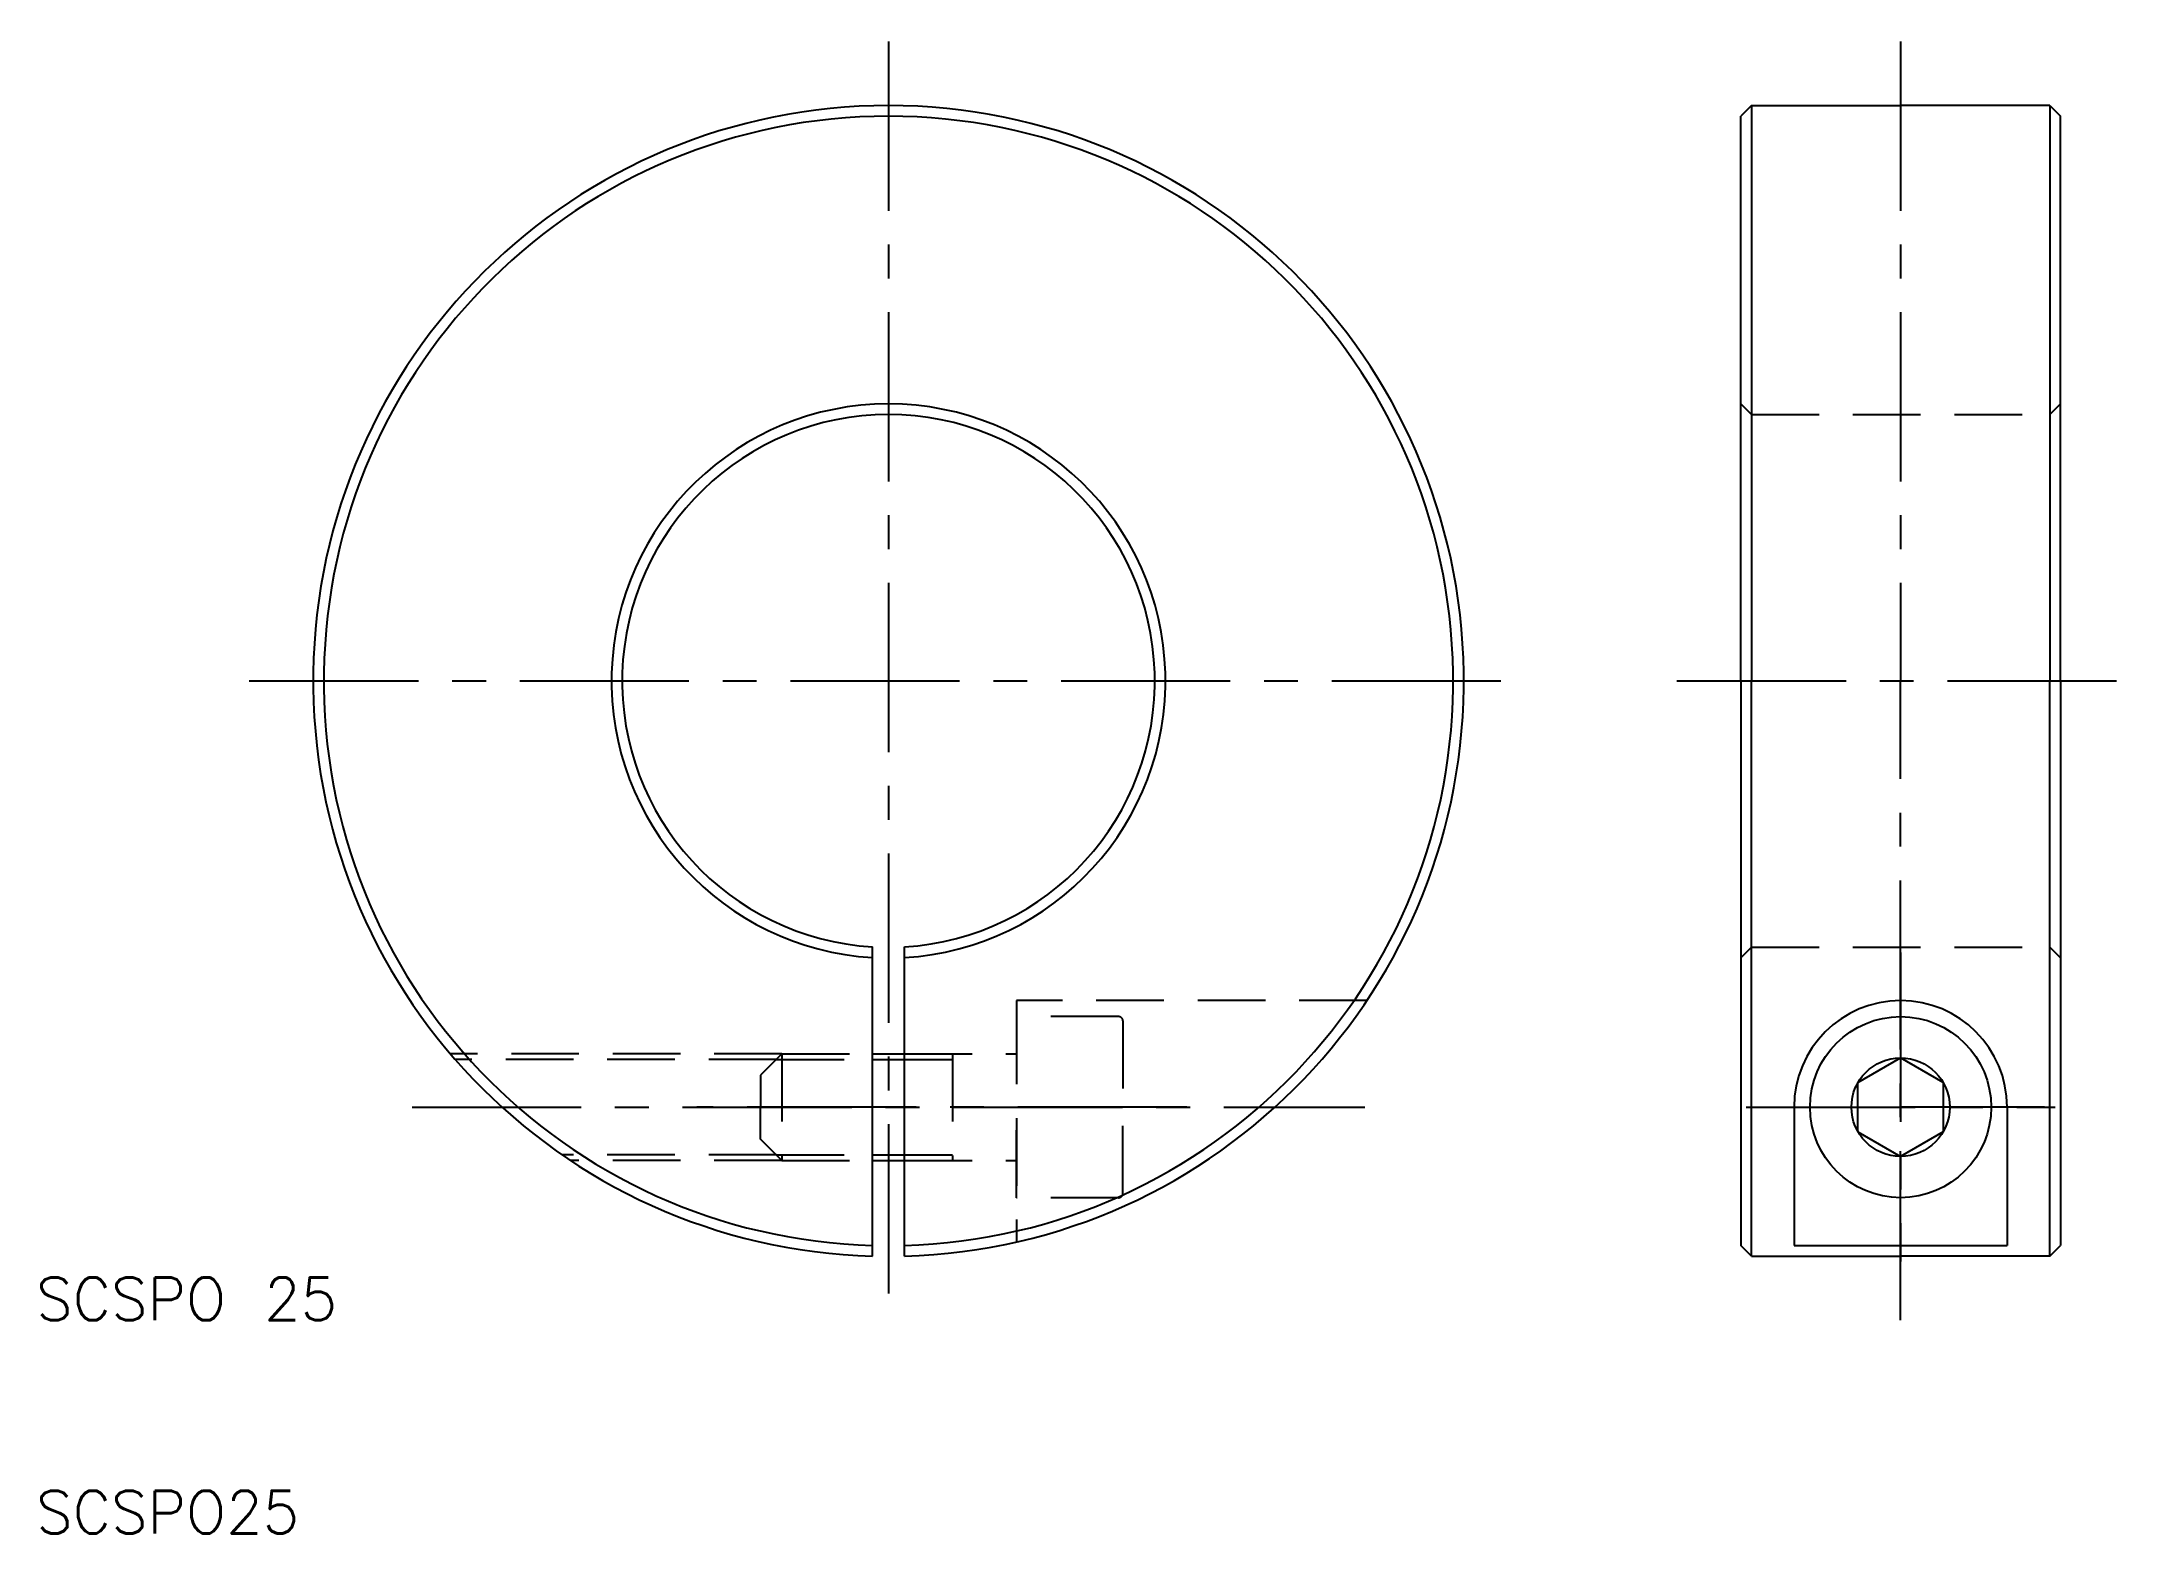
# Model space of a CAD drawing. Extents: x 10.3 to 108, y 10 to 80.
import ezdxf

# ---------------------------------------------------------------- set-up
doc = ezdxf.new("R2010")
doc.units = 0
doc.header["$LTSCALE"] = 0.25
doc.linetypes.add('CENTER', pattern=[50.8, 31.75, -6.35, 6.35, -6.35])
doc.linetypes.add('DASHED', pattern=[19.05, 12.7, -6.35])
doc.layers.get('0').update_dxf_attribs({"linetype": 'CONTINUOUS'})
doc.layers.add('CENTER', color=1, linetype='CENTER')
doc.styles.get("Standard").update_dxf_attribs({"font": 'txt.shx', "bigfont": 'extfont.shx'})

msp = doc.modelspace()

# ---------------------------------------------------------------- linework, layer by layer
for p, q in [((90.5, 77), (90, 76.5)), ((90, 50), (90, 76.5)), ((90.5, 77), (90.5, 50)), ((90.5, 77), (97.5, 77)), ((104.5, 77), (97.5, 77)), ((104.5, 77), (104.5, 50)), ((104.5, 77), (105, 76.5)), ((105, 50), (105, 76.5)), ((90, 50), (90, 23.5)), ((90.5, 23), (90.5, 50)), ((104.5, 23), (104.5, 50)), ((105, 50), (105, 23.5)), ((49.25, 23.01), (49.25, 37.523)), ((50.75, 23.01), (50.75, 37.523)), ((49.25, 32.5), (50.75, 32.5)), ((95.5, 31.155), (97.5, 32.309)), ((99.5, 31.155), (97.5, 32.309)), ((95.5, 28.845), (95.5, 31.155)), ((99.5, 31.155), (99.5, 28.845)), ((92.5, 30), (92.5, 23.5)), ((102.5, 30), (102.5, 23.5)), ((95.5, 28.845), (97.5, 27.691)), ((99.5, 28.845), (97.5, 27.691)), ((49.25, 27.5), (50.75, 27.5)), ((90.5, 23), (90, 23.5)), ((92.5, 23.5), (102.5, 23.5)), ((104.5, 23), (105, 23.5)), ((90.5, 23), (97.5, 23)), ((104.5, 23), (97.5, 23))]:
    msp.add_line(p, q)
at = {"color": 3, "linetype": 'DASHED'}
for p, q in [((90.5, 62.5), (90, 63)), ((104.5, 62.5), (105, 63)), ((90.5, 62.5), (104.5, 62.5)), ((90.5, 37.5), (90, 37)), ((90.5, 37.5), (104.5, 37.5)), ((104.5, 37.5), (105, 37)), ((72.45, 35), (56, 35)), ((56, 35), (56, 34.25)), ((56, 34.25), (56, 23.675)), ((60.8, 34.25), (56, 34.25)), ((61, 34.05), (61, 30)), ((45, 32.5), (29.439, 32.5)), ((45, 32.5), (44, 31.5)), ((45, 32.5), (49.25, 32.5)), ((45, 32.5), (45, 27.5)), ((50.75, 32.5), (56, 32.5)), ((53, 32.5), (53, 27.5)), ((44.74, 32.24), (29.663, 32.24)), ((44, 31.5), (44, 30)), ((44.74, 32.24), (49.25, 32.24)), ((50.75, 32.24), (53, 32.24)), ((44, 28.5), (44, 30)), ((56, 25.75), (56, 30)), ((61, 25.95), (61, 30)), ((45, 27.5), (44, 28.5)), ((44.74, 27.76), (34.69, 27.76)), ((45, 27.5), (35.075, 27.5)), ((44.74, 27.76), (49.25, 27.76)), ((45, 27.5), (49.25, 27.5)), ((50.75, 27.76), (53, 27.76)), ((50.75, 27.5), (56, 27.5)), ((60.8, 25.75), (56, 25.75))]:
    msp.add_line(p, q, dxfattribs=at)
at = {"color": 3}
for p, q in [((49.25, 32.24), (50.75, 32.24)), ((49.25, 27.76), (50.75, 27.76))]:
    msp.add_line(p, q, dxfattribs=at)
for radius in [4.25, 2.309]:
    msp.add_circle((97.5, 30), radius)
for centre, radius, start, end in [((50, 50), 27, 271.59175, 268.40825), ((50, 50), 26.5, 271.6218, 268.3782), ((50, 50), 13, 90, 266.69264), ((50, 50), 13, 273.30736, 90), ((50, 50), 12.5, 90, 266.56019), ((50, 50), 12.5, 273.43981, 90), ((97.5, 30), 5, 0, 180)]:
    msp.add_arc(centre, radius, start, end)
at = {"color": 3, "linetype": 'DASHED'}
for centre, start, end in [((60.8, 34.05), 0, 90), ((60.8, 25.95), 270, 0)]:
    msp.add_arc(centre, 0.2, start, end, dxfattribs=at)
at = {"layer": 'CENTER', "color": 1, "linetype": 'CENTER'}
for p, q in [((50, 80), (50, 20)), ((97.5, 80), (97.5, 50)), ((20, 50), (80, 50)), ((87, 50), (108, 50)), ((97.5, 20), (97.5, 50)), ((97.5, 37.25), (97.5, 22.75)), ((27.639, 30), (72.361, 30)), ((64, 30), (41, 30)), ((64, 30), (53, 30)), ((90.25, 30), (104.75, 30)), ((90.75, 30), (97.5, 30)), ((104.25, 30), (97.5, 30))]:
    msp.add_line(p, q, dxfattribs=at)

# ---------------------------------------------------------------- texts
for s, p in [('SCSPO 25', (10, 20)), ('SCSPO25', (10, 10))]:
    msp.add_text(s, height=2).set_placement(p)

doc.saveas('drawing.dxf')
